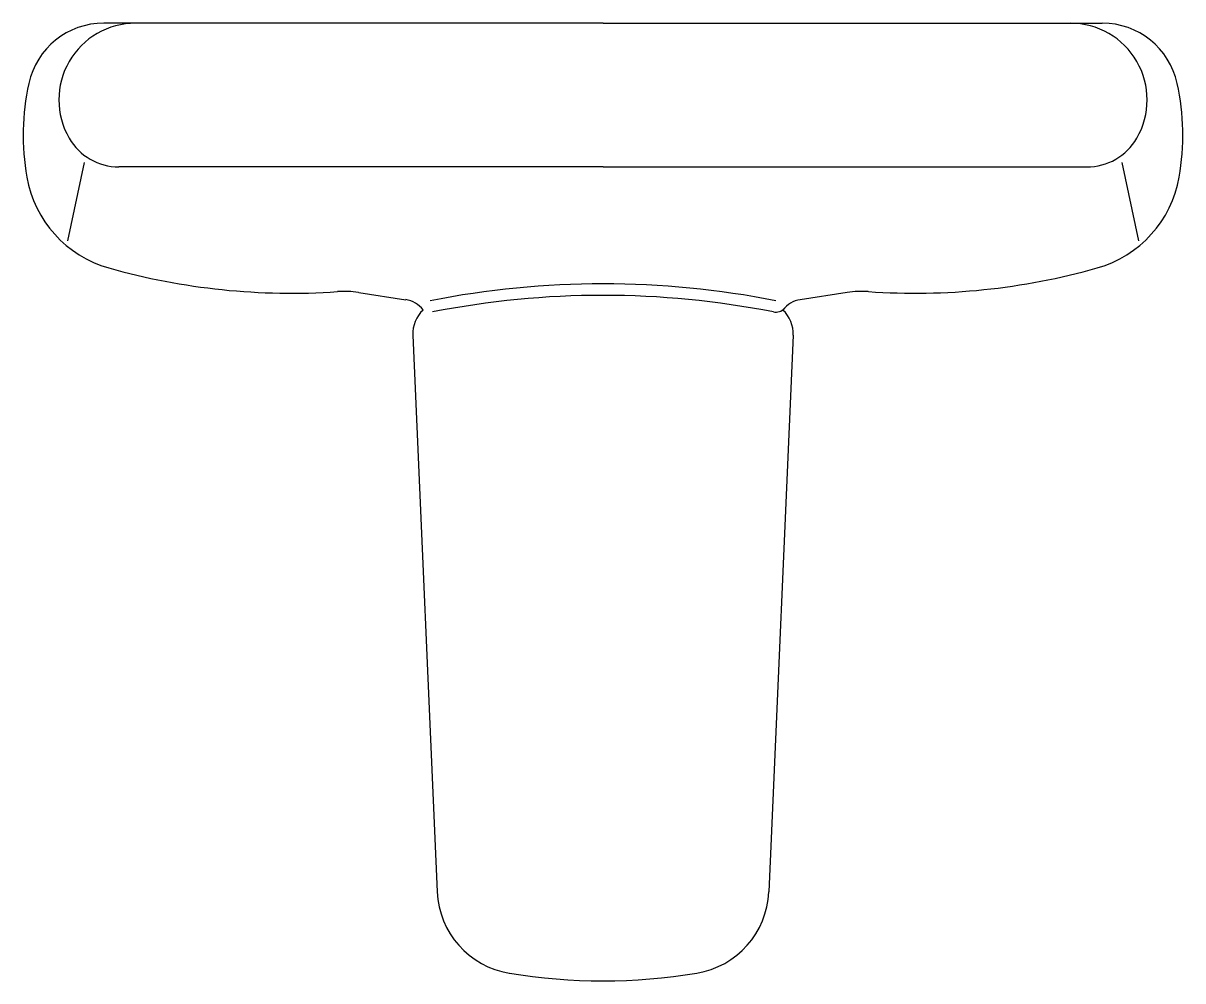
# Model space of a CAD drawing. Extents: x 1251 to 1856, y 1532 to 2032.
import ezdxf

# ---------------------------------------------------------------- set-up
doc = ezdxf.new("R2010")
doc.units = 0
doc.header["$LTSCALE"] = 50
doc.layers.add('FINA', color=6, linetype='CONTINUOUS')
doc.layers.add('GROSSA', color=3, linetype='CONTINUOUS')

msp = doc.modelspace()

# ---------------------------------------------------------------- linework, layer by layer
at = {"layer": 'FINA', "color": 0, "linetype": 'CONTINUOUS'}
for p, q in [((1282.54, 1958.72), (1273.79, 1917.88)), ((1553.21, 1956.52), (1300.66, 1956.52)), ((1553.21, 1956.52), (1805.76, 1956.52)), ((1823.87, 1958.72), (1832.62, 1917.88))]:
    msp.add_line(p, q, dxfattribs=at)
for centre, radius, start, end in [((1309.32, 1991.52), 40, 90, 209.99999), ((1797.1, 1991.52), 40, 330.00001, 90), ((1300.66, 1986.52), 30, 210.00085, 270), ((1805.76, 1986.52), 30, 269.66358, 330.00532), ((1553.23, 1429.11), 466.34, 78.85858, 101.14142)]:
    msp.add_arc(centre, radius, start, end, dxfattribs=at)
at = {"layer": 'GROSSA', "color": 0, "linetype": 'CONTINUOUS'}
for p, q in [((1553.21, 2031.52), (1292.71, 2031.52)), ((1553.21, 2031.52), (1813.71, 2031.52)), ((1425.76, 1890.95), (1450.28, 1887.2)), ((1680.66, 1890.95), (1656.14, 1887.2)), ((1453.98, 1868.68), (1466.71, 1578.11)), ((1652.43, 1868.68), (1639.7, 1578.11))]:
    msp.add_line(p, q, dxfattribs=at)
for centre, radius, start, end in [((1292.71, 1991.52), 40, 90, 167.66261), ((1813.71, 1991.52), 40, 12.33739, 90), ((1377.31, 1973.01), 126.6, 167.65971, 189.9378), ((1729.16, 1973.01), 126.55, 350.05706, 12.34442), ((1311.71, 1961.52), 60, 189.94343, 254.21069), ((1794.71, 1961.52), 60, 285.79171, 350.0597), ((1390.62, 2240.54), 349.97, 254.20501, 273.94466), ((1715.77, 2240.54), 349.97, 266.04709, 285.79703), ((1418.13, 1841.52), 50.01, 81.28935, 93.9999), ((1553.21, 1429.12), 460.33, 78.85847, 101.14153), ((1688.2, 1841.52), 50, 86.05705, 98.68496), ((1448.16, 1873.36), 14.01, 37.11534, 81.29527), ((1470.97, 1869.42), 17, 133.21536, 182.50117), ((1643.32, 1886.67), 6, 258.8102, 318.31229), ((1658.26, 1873.36), 14, 98.76646, 142.90713), ((1635.45, 1869.42), 17, 357.51063, 46.78757), ((1511.67, 1580.07), 45, 182.50647, 260.62394), ((1594.75, 1580.08), 45, 279.37303, 357.49035), ((1553.21, 1831.67), 300, 260.62484, 279.37516)]:
    msp.add_arc(centre, radius, start, end, dxfattribs=at)

doc.saveas('drawing.dxf')
